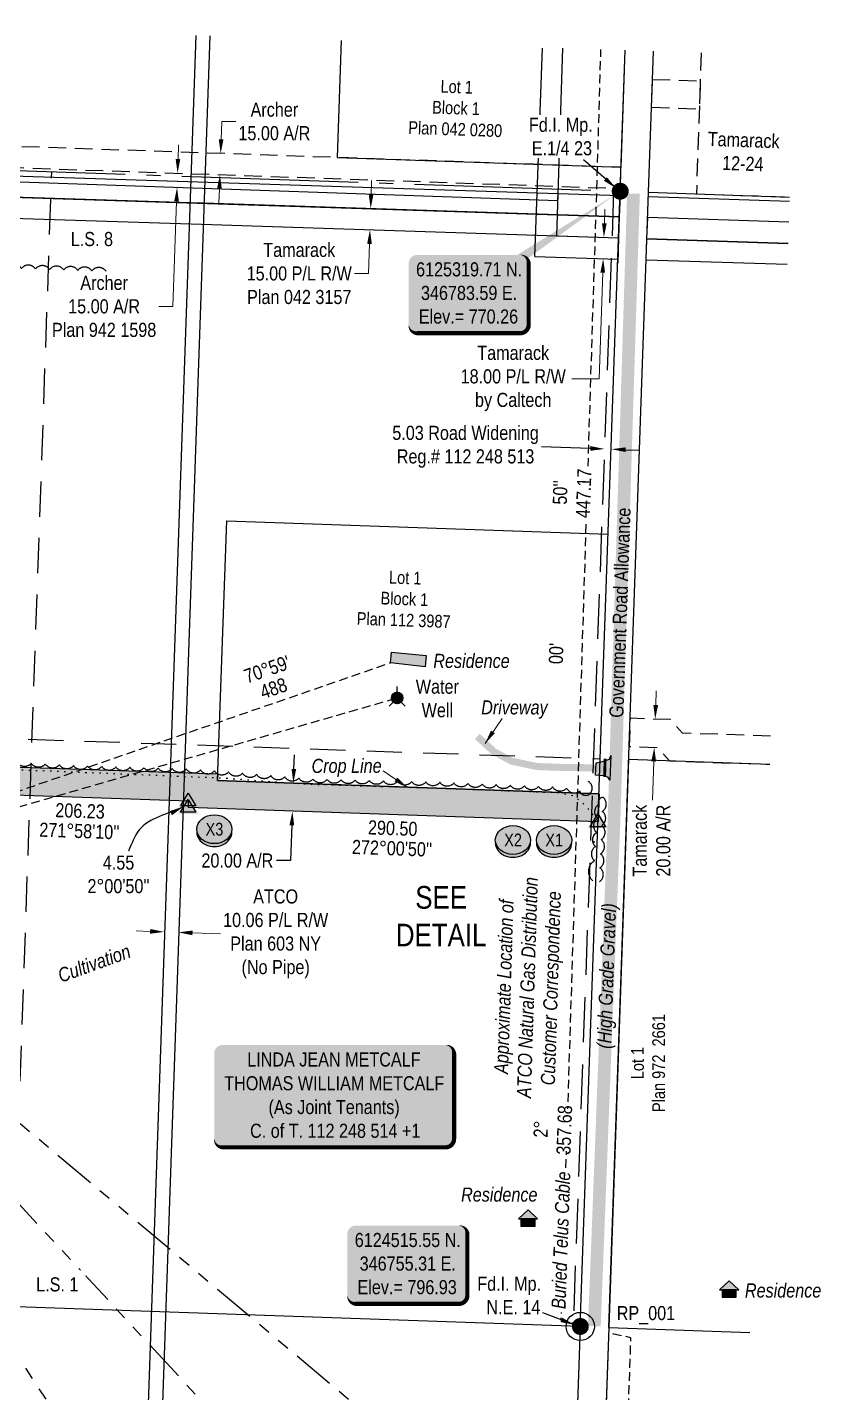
# Model space of a CAD drawing. Extents: x 344856 to 348912, y 6119551 to 6126406.
# Drawn here: x 346363 to 346926, y 6124469 to 6125436 of the extents above; entities that cross this region are included whole.
import ezdxf
from ezdxf.enums import TextEntityAlignment as Align

# ---------------------------------------------------------------- set-up
doc = ezdxf.new("R2010")
doc.units = 0
doc.header["$LTSCALE"] = 5
doc.header["$PDSIZE"] = 0.5
for name, pattern in [('0', [1, 1, 0]), ('DASHED2', [9.525, 6.35, -3.175]), ('foc-ACCESSROAD', [3.75, 2.5, -1.25]), ('foc-DRILLPATH', [14.75, 6, -1.75, 1.75, -1.75, 1.75, -1.75]), ('foc-LSD', [8, 5, -3]), ('foc-QUARTERLINE', [33, 25, -3, 2, -3]), ('foc-TIELINE', [1.875, 1.25, -0.625]), ('foc-TOPO', [1, 0.2, -0.8]), ('UG_PIPE', [1.875, 1.25, -0.625])]:
    doc.linetypes.add(name, pattern=pattern)
doc.layers.get('Defpoints').update_dxf_attribs({"color": 9})
for name, color, linetype in [('35', 37, 'Continuous'), ('AS-OWNER', 7, 'Continuous'), ('AS-PIPE-UG', 44, 'UG_PIPE'), ('AS-PIPE-UG-T', 44, 'Continuous'), ('AS-RESIDENCE', 14, 'Continuous'), ('AS-ROADS', 254, 'Continuous'), ('AS-TELEPHONE-T', 224, 'Continuous'), ('AS-TELUS', 224, 'foc-TEL'), ('DETAIL-T', 7, 'Continuous'), ('F-AR', 190, 'foc-ACCESSROAD'), ('F-RW', 190, 'Continuous'), ('F-WS', 190, 'foc-ACCESSROAD'), ('F-WS-S', 8, 'Continuous'), ('L-BD', 7, 'Continuous'), ('L-MON', 1, 'Continuous'), ('L-ROAD-T', 7, 'Continuous'), ('L-SEC', 7, 'Continuous'), ('L-SECQ', 8, 'foc-QUARTERLINE'), ('L-SECTION-LSD', 7, 'foc-LSD'), ('L-TITLEDB', 4, 'Continuous'), ('L-TITLEDB-T', 4, 'Continuous'), ('P-CROSSINGS', 250, 'Continuous'), ('P-PDRILLPATH', 12, 'foc-DRILLPATH'), ('P-PROPOSED', 10, 'Continuous'), ('P-PROPOSED-H', 21, 'Continuous'), ('P-TEMP-BLUE', 146, 'Continuous'), ('P-TXT', 4, 'Continuous'), ('T-BUSH', 110, '0'), ('T-GENERAL', 48, 'foc-TOPO'), ('T-TIE', 201, 'foc-TIELINE')]:
    doc.layers.add(name, color=color, linetype=linetype)
for name, color, linetype, lineweight in [('AS-GENERAL', 48, 'Continuous', 18), ('F-AR-T', 190, 'Continuous', 9), ('F-RW-T', 190, 'Continuous', 9), ('F-WS-T', 190, 'Continuous', 9), ('T-TEXT', 48, 'Continuous', 18)]:
    doc.layers.add(name, color=color, linetype=linetype, lineweight=lineweight)
doc.styles.add('100L', font='ARIALN.TTF', dxfattribs={"height": 11})
doc.styles.add('80', font='ARIALN.TTF', dxfattribs={"height": 10})
doc.styles.add('80CG', font='ARIALN.TTF', dxfattribs={"height": 10})
doc.styles.add('80L', font='ARIALN.TTF', dxfattribs={"height": 10})
doc.styles.add('80LS', font='ARIALNI.TTF', dxfattribs={"height": 10})
doc.styles.add('Crossing', font='ARIALN.TTF', dxfattribs={"height": 10})
doc.styles.add('foc-LtypeFont', font='ARIALN.TTF', dxfattribs={"height": 7.35})
doc.linetypes.add('foc-TEL', pattern='A,2,-1,["T",foc-LtypeFont,S=0.2,R=0,X=-0.425,Y=-0.75],-1.24,8', length=12.24)
doc.linetypes.add('foc-TEL-NOLINE', pattern='A,0,-2,["T",foc-LtypeFont,S=0.2,R=0,X=-0.425,Y=-0.75],-10.24', length=12.24)
doc.dimstyles.new('Compass 5 000', dxfattribs={"dimscale": 5, "dimtxt": 9, "dimasz": 2, "dimexe": 0.2, "dimexo": 0.0625, "dimgap": 0.5, "dimtad": 0, "dimtih": 1, "dimtoh": 1, "dimzin": 0, "dimdsep": 46, "dimtxsty": '80CG', "dimcen": 0.1, "dimse1": 1, "dimse2": 1, "dimclrd": 256, "dimclrt": 256, "dimaunit": 1, "dimadec": 4, "dimazin": 0, "dimtfac": 0.06, "dimtofl": 0, "dimtmove": 0, "dimatfit": 1, "dimfxl": 0.2, "dimtolj": 1, "dimtzin": 0, "dimlwd": -1, "dimarcsym": 0})

# ---------------------------------------------------------------- blocks, each defined once
blk = doc.blocks.new('fdia')
at = {"color": 255, "const_width": 1}
blk.add_lwpolyline([(-0.5, 0, 1), (0.5, 0, 1)], format="xyb", close=True, dxfattribs=at)
blk = doc.blocks.new('Fdiaa')
blk.add_blockref('fdia', (0, 0))
blk = doc.blocks.new('fdib')
at = {"color": 1, "const_width": 1.6}
blk.add_lwpolyline([(-0.4, 0, 1), (0.4, 0, 1)], format="xyb", close=True, dxfattribs=at)
at = {"color": 1}
blk.add_circle((0, 0), 0.8, dxfattribs=at)
blk = doc.blocks.new('Fdibb')
blk.add_blockref('fdib', (0, 0))
blk = doc.blocks.new('fdicc')
for name in ['Fdibb', 'Fdiaa']:
    blk.add_blockref(name, (0, 0))
blk = doc.blocks.new('FDI')
blk.add_blockref('fdicc', (0, 0))
blk = doc.blocks.new('TRIA')
blk.add_hatch(color=255).paths.add_polyline_path([(-0.04, 1.52), (-1.47, -0.87), (1.39, -0.87)])
blk = doc.blocks.new('TRIAA')
blk.add_blockref('TRIA', (0, 0))
blk = doc.blocks.new('TRIB')
at = {"color": 1}
blk.add_lwpolyline([(-1.12, -0.67), (-0.04, 1.13), (1.04, -0.67)], close=True, dxfattribs=at)
blk = doc.blocks.new('TRIBB')
blk.add_blockref('TRIB', (0, 0))
blk = doc.blocks.new('TRICC')
for name in ['TRIAA', 'TRIBB']:
    blk.add_blockref(name, (0, 0))
blk = doc.blocks.new('plspike')
blk.add_blockref('TRICC', (0, 0))
blk = doc.blocks.new('*D424')
at = {"layer": 'Defpoints', "color": 0, "transparency": 16777216}
for p in [(346474.98, 6125203.69), (346485.01, 6125203.34), (346470.55, 6124794.71)]:
    blk.add_point(p, dxfattribs=at)
at = {"layer": 'F-RW-T', "transparency": 16777216}
for p, q in [((346450.53, 6124795.42), (346440.53, 6124795.77)), ((346480.54, 6124794.35), (346500.37, 6124793.65))]:
    blk.add_line(p, q, dxfattribs=at)
for points in [[(346450.59, 6124797.08), (346450.47, 6124793.75), (346460.52, 6124795.06)], [(346480.6, 6124796.02), (346480.49, 6124792.69), (346470.55, 6124794.71)]]:
    blk.add_solid(points, dxfattribs=at)
at = {"layer": 'F-RW-T', "transparency": 16777216, "insert": (346539.46, 6124793.65), "char_height": 10, "attachment_point": 5, "style": '80CG'}
blk.add_mtext('\\A1;ATCO\\P10.06 P/L R/W\\PPlan 603 NY\\P(No Pipe)', dxfattribs=at)
blk = doc.blocks.new('*D425')
at = {"layer": 'Defpoints', "color": 0, "transparency": 16777216}
for p in [(346569.78, 6125308.61), (346569.29, 6125293.61), (346606.27, 6125292.41)]:
    blk.add_point(p, dxfattribs=at)
at = {"layer": 'F-RW-T', "transparency": 16777216}
for p, q in [((346607.09, 6125317.4), (346607.41, 6125327.39)), ((346605.94, 6125282.41), (346605.26, 6125261.41)), ((346605.26, 6125261.41), (346595.26, 6125261.41))]:
    blk.add_line(p, q, dxfattribs=at)
for points in [[(346605.42, 6125317.45), (346608.75, 6125317.34), (346606.76, 6125307.4)], [(346604.28, 6125282.47), (346607.61, 6125282.36), (346606.27, 6125292.41)]]:
    blk.add_solid(points, dxfattribs=at)
at = {"layer": 'F-RW-T', "transparency": 16777216, "insert": (346556.17, 6125261.41), "char_height": 10, "attachment_point": 5, "style": '80CG'}
blk.add_mtext('\\A1;Tamarack\\P15.00 P/L R/W\\PPlan 042 3157', dxfattribs=at)
blk = doc.blocks.new('res_occ')
for points in [[(0.1, 0.89), (-1.26, -0.37), (1.46, -0.37)], [(-0.9, -1.43), (1.1, -1.43), (1.1, -0.37), (-0.9, -0.37)]]:
    blk.add_hatch(color=14).paths.add_polyline_path(points)
at = {"color": 14}
for points in [[(0.1, 0.89), (-1.26, -0.37), (1.46, -0.37)], [(-0.9, -1.43), (1.1, -1.43), (1.1, -0.37), (-0.9, -0.37)]]:
    blk.add_lwpolyline(points, close=True, dxfattribs=at)
blk = doc.blocks.new('*D426')
at = {"layer": 'Defpoints', "color": 0, "transparency": 16777216}
for p in [(346772.4, 6125137.15), (346763.79, 6124893.08), (346768.82, 6124892.9)]:
    blk.add_point(p, dxfattribs=at)
at = {"layer": 'L-TITLEDB-T', "transparency": 16777216}
for p, q in [((346762.4, 6125137.5), (346727.78, 6125138.72)), ((346787.42, 6125136.62), (346797.41, 6125136.27))]:
    blk.add_line(p, q, dxfattribs=at)
for points in [[(346762.46, 6125139.17), (346762.35, 6125135.84), (346772.4, 6125137.15)], [(346787.48, 6125138.29), (346787.36, 6125134.96), (346777.43, 6125136.97)]]:
    blk.add_solid(points, dxfattribs=at)
at = {"layer": 'L-TITLEDB-T', "transparency": 16777216, "insert": (346674, 6125138.72), "char_height": 10, "attachment_point": 5, "style": '80CG', "bg_fill": 3, "box_fill_scale": 1.1, "bg_fill_color": 256, "bg_fill_true_color": 13158600, "bg_fill_transparency": 0}
blk.add_mtext('\\A1;5.03 Road Widening\\PReg.# 112 248 513', dxfattribs=at)
blk = doc.blocks.new('*D428')
at = {"layer": 'Defpoints', "color": 0, "transparency": 16777216}
for p in [(346388.94, 6125335.27), (346388.6, 6125325.27), (346469.58, 6125322.49)]:
    blk.add_point(p, dxfattribs=at)
at = {"layer": 'F-RW-T', "transparency": 16777216}
for p, q in [((346470.27, 6125342.47), (346470.62, 6125352.47)), ((346469.24, 6125312.49), (346466.68, 6125238.09)), ((346466.68, 6125238.09), (346456.68, 6125238.09))]:
    blk.add_line(p, q, dxfattribs=at)
for points in [[(346468.61, 6125342.53), (346471.94, 6125342.41), (346469.93, 6125332.48)], [(346467.57, 6125312.55), (346470.91, 6125312.43), (346469.58, 6125322.49)]]:
    blk.add_solid(points, dxfattribs=at)
at = {"layer": 'F-RW-T', "transparency": 16777216, "insert": (346417.93, 6125238.09), "char_height": 10, "attachment_point": 5, "style": '80CG'}
blk.add_mtext('\\A1;Archer\\P15.00 A/R\\PPlan 942 1598', dxfattribs=at)
blk = doc.blocks.new('*D429')
at = {"layer": 'Defpoints', "color": 0, "transparency": 16777216}
for p in [(346392.17, 6125350.16), (346391.65, 6125335.17), (346499.97, 6125331.44)]:
    blk.add_point(p, dxfattribs=at)
at = {"layer": 'F-AR-T', "transparency": 16777216}
for p, q in [((346500.83, 6125356.43), (346501.26, 6125369.11)), ((346501.26, 6125369.11), (346511.26, 6125369.11)), ((346499.62, 6125321.45), (346499.28, 6125311.46))]:
    blk.add_line(p, q, dxfattribs=at)
for points in [[(346499.16, 6125356.48), (346502.49, 6125356.37), (346500.48, 6125346.43)], [(346497.96, 6125321.51), (346501.29, 6125321.39), (346499.97, 6125331.44)]]:
    blk.add_solid(points, dxfattribs=at)
at = {"layer": 'F-AR-T', "transparency": 16777216, "insert": (346538.55, 6125369.11), "char_height": 10, "attachment_point": 5, "style": '80CG'}
blk.add_mtext('\\A1;Archer\\P15.00 A/R', dxfattribs=at)
blk = doc.blocks.new('*U423')
h = blk.add_hatch(color=59)
edge = h.paths.add_edge_path()
edge.add_line((-79, -37), (79, -37))
edge.add_arc((79, -31), 6, 270, 360)
edge.add_line((85, -31), (85, 29.5))
edge.add_arc((79, 29.5), 6, 0, 90)
edge.add_line((79, 35.5), (-79, 35.5))
edge.add_arc((-79, 29.5), 6, 90, 180)
edge.add_line((-85, 29.5), (-85, -31))
edge.add_arc((-79, -31), 6, 180, 270)
at = {"color": 1, "flags": 128}
blk.add_lwpolyline([(-79, -37, 3, 3, 0), (79, -37, 3, 3, 0.414214), (85, -31, 3, 3, 0), (85, 29.5, 3, 0, 0.414214), (79, 35.5, 0, 0, 0), (-79, 35.5, 0, 0, 0.414214), (-85, 29.5, 0, 0, 0), (-85, -31, 0, 3, 0.414214)], format="xyseb", close=True, dxfattribs=at)
blk.add_lwpolyline([(-38.03, -31.26, 0, 7.5, 0), (0, 0, 0, 0, 0)], format="xyseb", dxfattribs=at)
at = {"color": 1, "style": '80'}
blk.add_attdef('ENTER_TEXT_001', (-35.99, -5), '', height=10, dxfattribs=at)
blk = doc.blocks.new('WAT')
h = blk.add_hatch(color=255)
h.dxf.hatch_style = 1
edge = h.paths.add_edge_path()
edge.add_arc((0, 0), 0.9, 0, 360)
at = {"color": 170}
for p, q in [((0, 0.82), (0, 1.63)), ((-0.58, -0.58), (-1.15, -1.15)), ((0.58, -0.58), (1.15, -1.15))]:
    blk.add_line(p, q, dxfattribs=at)
blk.add_circle((0, 0), 0.8, dxfattribs=at)
blk = doc.blocks.new('*D444')
at = {"layer": 'Defpoints', "color": 0, "transparency": 16777216}
for p in [(346531.11, 6124901.25), (346530.41, 6124881.27), (346551.31, 6124880.53)]:
    blk.add_point(p, dxfattribs=at)
at = {"layer": 'P-TXT', "transparency": 16777216}
for p, q in [((346552.36, 6124910.51), (346552.71, 6124920.51)), ((346550.96, 6124870.54), (346550.08, 6124845.55)), ((346550.08, 6124845.55), (346540.08, 6124845.55))]:
    blk.add_line(p, q, dxfattribs=at)
for points in [[(346550.69, 6124910.57), (346554.02, 6124910.46), (346552.01, 6124900.52)], [(346549.29, 6124870.6), (346552.62, 6124870.48), (346551.31, 6124880.53)]]:
    blk.add_solid(points, dxfattribs=at)
at = {"layer": 'P-TXT', "transparency": 16777216, "insert": (346512.34, 6124845.55), "char_height": 10, "attachment_point": 5, "style": '80CG'}
blk.add_mtext('\\A1;20.00 A/R', dxfattribs=at)
blk = doc.blocks.new('xing2')
h = blk.add_hatch(color=50)
h.dxf.hatch_style = 1
edge = h.paths.add_edge_path()
edge.add_ellipse((0, 0), major_axis=(-12.5, 0), ratio=0.816297, start_angle=0, end_angle=360)
h = blk.add_hatch(color=250)
h.dxf.hatch_style = 1
edge = h.paths.add_edge_path()
edge.add_ellipse((0, -2.05), major_axis=(-12.5, 0), ratio=0.816297, start_angle=0, end_angle=180)
edge.add_line((12.5, -2.05), (12.5, 0))
edge.add_ellipse((0, 0), major_axis=(-12.5, 0), ratio=0.816297, start_angle=0, end_angle=180, ccw=False)
edge.add_line((-12.5, 0), (-12.5, -2.05))
at = {"color": 250}
blk.add_ellipse((0, 0), major_axis=(-12.5, 0), ratio=0.816297, dxfattribs=at)
blk.add_ellipse((0, -2.05), major_axis=(-12.5, 0), ratio=0.816297, start_param=0, end_param=3.141593, dxfattribs=at)
at = {"color": 250, "style": 'Crossing'}
blk.add_attdef('CROSSING', text='', height=9, dxfattribs=at).set_placement((0.09, 0.02), align=Align.MIDDLE_CENTER)
at = {"color": 250, "style": 'Crossing', "flags": 1}
for tag, p in [('OWNER', (0.09, -12.49)), ('DESCRIPTION', (0.09, -25.77)), ('LOCATION', (0.09, -39.3)), ('DWG_REF', (0.09, -52.84))]:
    blk.add_attdef(tag, text='', height=9, dxfattribs=at).set_placement(p, align=Align.MIDDLE_CENTER)
blk = doc.blocks.new('*U521')
h = blk.add_hatch(color=254)
edge = h.paths.add_edge_path()
edge.add_line((-36.5, -28.5), (36.5, -28.5))
edge.add_arc((36.5, -22.5), 6, 270, 360)
edge.add_line((42.5, -22.5), (42.5, 21))
edge.add_arc((36.5, 21), 6, 0, 90)
edge.add_line((36.5, 27), (-36.5, 27))
edge.add_arc((-36.5, 21), 6, 90, 180)
edge.add_line((-42.5, 21), (-42.5, -22.5))
edge.add_arc((-36.5, -22.5), 6, 180, 270)
at = {"color": 1, "flags": 128}
blk.add_lwpolyline([(-36.5, -28.5, 3, 3, 0), (36.5, -28.5, 3, 3, 0.414214), (42.5, -22.5, 3, 3, 0), (42.5, 21, 3, 0, 0.414214), (36.5, 27, 0, 0, 0), (-36.5, 27, 0, 0, 0.414214), (-42.5, 21, 0, 0, 0), (-42.5, -22.5, 0, 3, 0.414214)], format="xyseb", close=True, dxfattribs=at)
blk.add_lwpolyline([(-37.52, -8.89, 0, 10, 0), (0, 0, 5, 5, 0)], format="xyseb", dxfattribs=at)
at = {"color": 1, "style": '80'}
blk.add_attdef('ENTER_TEXT_001', (-35.99, -5), '', height=10, dxfattribs=at)
blk = doc.blocks.new('*U522')
h = blk.add_hatch(color=254)
edge = h.paths.add_edge_path()
edge.add_line((-36.5, -28.5), (36.5, -28.5))
edge.add_arc((36.5, -22.5), 6, 270, 360)
edge.add_line((42.5, -22.5), (42.5, 21))
edge.add_arc((36.5, 21), 6, 0, 90)
edge.add_line((36.5, 27), (-36.5, 27))
edge.add_arc((-36.5, 21), 6, 90, 180)
edge.add_line((-42.5, 21), (-42.5, -22.5))
edge.add_arc((-36.5, -22.5), 6, 180, 270)
at = {"color": 1, "flags": 128}
blk.add_lwpolyline([(103.77, 69.64, 0, 10, 0), (0, 0, 5, 5, 0)], format="xyseb", dxfattribs=at)
blk.add_lwpolyline([(-36.5, -28.5, 3, 3, 0), (36.5, -28.5, 3, 3, 0.414214), (42.5, -22.5, 3, 3, 0), (42.5, 21, 3, 0, 0.414214), (36.5, 27, 0, 0, 0), (-36.5, 27, 0, 0, 0.414214), (-42.5, 21, 0, 0, 0), (-42.5, -22.5, 0, 3, 0.414214)], format="xyseb", close=True, dxfattribs=at)
at = {"color": 1, "style": '80'}
blk.add_attdef('ENTER_TEXT_001', (-35.99, -5), '', height=10, dxfattribs=at)

msp = doc.modelspace()

# ---------------------------------------------------------------- hatches: boundary and pattern name
at = {"layer": 'AS-RESIDENCE'}
h = msp.add_hatch(color=256, dxfattribs=at)
h.dxf.hatch_style = 1
h.paths.add_polyline_path([(346621.571, 6124993.227), (346646.117, 6124990.749), (346645.311, 6124982.769), (346620.775, 6124985.626)])
at = {"layer": 'AS-ROADS'}
h = msp.add_hatch(color=256, dxfattribs=at)
h.dxf.hatch_style = 1
h.paths.add_polyline_path([(346766.545, 6124914.715), (346771.868, 6124916.035), (346775.957, 6124917.484), (346777.035, 6124919.906), (346776.341, 6124902.617), (346775.109, 6124904.324), (346772.624, 6124905.636), (346766.066, 6124905.996)])
at = {"layer": 'P-PROPOSED-H'}
h = msp.add_hatch(color=256, dxfattribs=at)
h.dxf.hatch_style = 1
h.paths.add_polyline_path([(346228.929, 6124814.089), (346232.437, 6124916.099), (346498.485, 6124906.964), (346498.321, 6124902.406), (346768.576, 6124892.915), (346767.871, 6124872.927), (346477.616, 6124883.121), (346477.779, 6124887.663), (346271.717, 6124894.738), (346251.046, 6124875.44), (346248.913, 6124813.401)])

# ---------------------------------------------------------------- linework, layer by layer
at = {"layer": 'AS-PIPE-UG', "flags": 128}
msp.add_lwpolyline([(346787.753, 6124411.386), (346791.174, 6124507.511), (346779.009, 6124510.171), (346775.28, 6124511.16)], dxfattribs=at)
at = {"layer": 'AS-ROADS', "flags": 128}
for points, const_width in [([(346765.267, 6124515.803), (346777.3, 6124826.134), (346779.044, 6124869.721), (346780.465, 6124913.68), (346781.196, 6124938.557), (346792.991, 6125318.004)], 9), ([(346682.322, 6124933.481), (346694.299, 6124922.607), (346706.67, 6124915.952), (346724.365, 6124912.209), (346742.981, 6124911.529), (346760.116, 6124911.336), (346776.778, 6124910.34)], 5)]:
    msp.add_lwpolyline(points, dxfattribs=dict(at, const_width=const_width))
msp.add_lwpolyline([(346766.545, 6124914.715), (346771.868, 6124916.035), (346775.957, 6124917.484), (346777.035, 6124919.906), (346776.341, 6124902.617), (346775.109, 6124904.324), (346772.624, 6124905.636), (346766.066, 6124905.996), (346766.545, 6124914.715)], dxfattribs=at)
at = {"layer": 'F-AR', "flags": 128}
msp.add_lwpolyline([(346337.396, 6125435.008), (346334.027, 6125337.157), (346783.66, 6125321.676), (346784.176, 6125336.664), (346349.531, 6125351.629), (346352.384, 6125434.494)], dxfattribs=at)
msp.add_lwpolyline([(346806.463, 6125398.947), (346840.299, 6125397.771), (346839.605, 6125377.788), (346805.768, 6125378.963)], close=True, dxfattribs=at)
at = {"layer": 'F-AR-T'}
for p, q in [((346808.735, 6124955.761), (346809.087, 6124965.753)), ((346807.327, 6124915.795), (346806.357, 6124888.261))]:
    msp.add_line(p, q, dxfattribs=at)
for points in [[(346807.07, 6124955.82), (346810.4, 6124955.702), (346808.383, 6124945.77)], [(346805.662, 6124915.854), (346808.992, 6124915.736), (346807.679, 6124925.786)]]:
    msp.add_solid(points, dxfattribs=at)
at = {"layer": 'F-RW'}
for p, q in [((346482.816, 6125430.023), (346447.983, 6124426.099)), ((346492.808, 6125429.677), (346457.974, 6124425.752)), ((346723.105, 6125273.583), (346728.445, 6125421.107)), ((346738.613, 6125288.081), (346742.961, 6125421.107)), ((346738.613, 6125288.081), (346782.431, 6125286.687)), ((346802.538, 6125286.185), (346902.463, 6125282.919)), ((346723.105, 6125273.583), (346781.903, 6125271.662)), ((346802.011, 6125271.198), (346901.935, 6125267.932))]:
    msp.add_line(p, q, dxfattribs=at)
at = {"layer": 'F-RW', "flags": 128}
for points in [[(346312.415, 6125435.831), (346309.129, 6125336.07), (346308.986, 6125332.008), (346308.505, 6125317.135), (346308.007, 6125302.032), (346479.628, 6125296.545), (346782.431, 6125286.687)], [(346782.958, 6125301.675), (346488.681, 6125311.193), (346478.704, 6125311.515), (346323.49, 6125316.536), (346327.404, 6125435.337)], [(346327.404, 6125435.337), (346323.851, 6125327.504), (346739.434, 6125313.195)], [(345178.472, 6125353.57), (345178.955, 6125368.559), (346739.738, 6125318.075)], [(345178.061, 6125353.583), (346782.958, 6125301.675)], [(346739.739, 6125318.077), (346783.485, 6125316.662)], [(346803.587, 6125316.012), (346903.513, 6125312.78)], [(346902.983, 6125297.723), (346803.059, 6125300.988)], [(346802.531, 6125285.992), (346902.456, 6125282.727)]]:
    msp.add_lwpolyline(points, dxfattribs=at)
at = {"layer": 'F-RW-T'}
msp.add_line((346772.335, 6125297.013), (346772.661, 6125307.008), dxfattribs=at)
for points in [[(346770.669, 6125297.068), (346774, 6125296.959), (346772.008, 6125287.019)], [(346769.526, 6125262.09), (346772.857, 6125261.981), (346771.518, 6125272.03)]]:
    msp.add_solid(points, dxfattribs=at)
at = {"layer": 'F-WS', "flags": 128}
msp.add_lwpolyline([(346840.975, 6125417.762), (346837.55, 6125317.837), (346903.611, 6125315.598)], dxfattribs=at)
at = {"layer": 'F-WS-S'}
for p, q in [((346802.538, 6125286.185), (346803.059, 6125300.988)), ((346802.011, 6125271.198), (346802.538, 6125286.185))]:
    msp.add_line(p, q, dxfattribs=at)
at = {"layer": 'F-WS-S', "flags": 128}
for points in [[(346783.485, 6125316.662), (346782.957, 6125301.644)], [(346782.958, 6125301.675), (346782.429, 6125286.649)], [(346782.429, 6125286.649), (346781.804, 6125268.861)]]:
    msp.add_lwpolyline(points, dxfattribs=at)
at = {"layer": 'L-SEC'}
for p, q in [((346783.585, 6125319.712), (346787.057, 6125419.628)), ((346803.685, 6125319.014), (346807.158, 6125418.94)), ((346755.305, 6124515.551), (345950.524, 6124543.371)), ((346755.305, 6124515.551), (346727.444, 6123711.761)), ((346775.405, 6124514.851), (346747.544, 6123711.064)), ((346775.405, 6124514.851), (346875.326, 6124511.368))]:
    msp.add_line(p, q, dxfattribs=at)
at = {"layer": 'L-SEC', "flags": 128}
for points in [[(346755.305, 6124515.551), (346783.585, 6125319.712)], [(346775.405, 6124514.851), (346803.685, 6125319.005)]]:
    msp.add_lwpolyline(points, dxfattribs=at)
at = {"layer": 'L-SECQ'}
for p, q in [((345978.168, 6125347.316), (346783.592, 6125319.712)), ((346803.686, 6125319.023), (346903.611, 6125315.598))]:
    msp.add_line(p, q, dxfattribs=at)
at = {"layer": 'L-SECTION-LSD', "flags": 128}
msp.add_lwpolyline([(346352.915, 6124529.461), (346380.877, 6125333.514)], dxfattribs=at)
at = {"layer": 'L-TITLEDB', "linetype": 'DASHED2'}
msp.add_line((346778.901, 6125319.901), (346750.26, 6124515.75), dxfattribs=at)
at = {"layer": 'L-TITLEDB'}
for p, q in [((346789.561, 6124917.218), (346775.405, 6124514.851)), ((346889.477, 6124913.698), (346789.561, 6124917.218))]:
    msp.add_line(p, q, dxfattribs=at)
at = {"layer": 'L-TITLEDB', "flags": 128}
for points in [[(346585.965, 6125426.488), (346583.084, 6125343.588), (346784.176, 6125336.664), (346787.057, 6125419.628)], [(346768.576, 6124892.915), (346498.321, 6124902.406), (346504.771, 6125086.263), (346775.041, 6125076.758)], [(346775.405, 6124514.851), (346771.956, 6124414.904)]]:
    msp.add_lwpolyline(points, dxfattribs=at)
at = {"layer": 'P-PDRILLPATH', "flags": 128}
for points in [[(346139.252, 6124827.17), (346393.074, 6124438.741)], [(346149.248, 6124826.825), (346513.074, 6124434.743)], [(346159.231, 6124826.49), (346632.074, 6124429.745)]]:
    msp.add_lwpolyline(points, dxfattribs=at)
at = {"layer": 'P-PROPOSED', "flags": 128}
msp.add_lwpolyline([(346228.929, 6124814.089), (346232.437, 6124916.099), (346498.485, 6124906.964), (346498.321, 6124902.406), (346768.576, 6124892.915), (346767.871, 6124872.927), (346477.616, 6124883.121), (346477.779, 6124887.663), (346271.717, 6124894.738), (346251.046, 6124875.44), (346248.913, 6124813.401)], close=True, dxfattribs=at)
at = {"layer": 'P-TEMP-BLUE', "flags": 128}
msp.add_lwpolyline([(346739.44, 6125313.379), (346739.778, 6125323.187)], dxfattribs=at)
at = {"layer": 'T-BUSH', "flags": 128}
for points in [[(346760.784, 6124901.89, -0.5205671), (346761.33, 6124892.25, -0.5205671), (346755.037, 6124894.834, -0.5205671), (346745.687, 6124896.867, -0.5205671), (346735.723, 6124897.688, -0.5205671), (346725.734, 6124898.104, -0.5205671), (346715.745, 6124898.52, -0.5205671), (346705.756, 6124898.936, -0.5205671), (346695.767, 6124899.352, -0.5205671), (346685.778, 6124899.768, -0.5205671), (346675.789, 6124900.184, -0.5205671), (346665.8, 6124900.6, -0.5205671), (346655.811, 6124901.016, -0.5205671), (346645.817, 6124901.289, -0.5205671), (346635.823, 6124901.544, -0.5205671), (346625.828, 6124901.799, -0.5205671), (346615.834, 6124902.054, -0.5205671), (346605.839, 6124902.309, -0.5205671), (346595.845, 6124902.564, -0.5205671), (346585.851, 6124902.819, -0.5205671), (346575.856, 6124903.074, -0.5205671), (346565.862, 6124903.33, -0.5205671), (346555.892, 6124904.019, -0.5205671), (346545.932, 6124904.888, -0.5205671), (346535.972, 6124905.757, -0.5205671), (346526.012, 6124906.626, -0.5205671), (346516.052, 6124907.495, -0.5205671), (346506.093, 6124908.364, -0.5205671), (346496.123, 6124909.108, -0.5205671), (346486.148, 6124909.784, -0.5205671), (346476.173, 6124910.46, -0.5205671), (346466.182, 6124910.788, -0.5205671), (346456.188, 6124911.078, -0.5205671), (346446.195, 6124911.367, -0.5205671), (346436.201, 6124911.656, -0.5205671), (346426.208, 6124911.946, -0.5205671), (346416.214, 6124912.235, -0.5205671), (346406.221, 6124912.524, -0.5205671), (346396.229, 6124912.846, -0.5205671), (346386.247, 6124913.402, -0.5205671), (346376.264, 6124913.958, -0.5205671), (346366.282, 6124914.514, -0.5205671), (346356.3, 6124915.07, -0.5205671), (346346.318, 6124915.626, -0.5205671), (346336.336, 6124916.182, -0.5205671), (346326.353, 6124916.738, -0.5205671), (346316.366, 6124917.185, -0.5205671), (346306.378, 6124917.623, -0.5205671), (346296.39, 6124918.06, -0.5205671), (346286.401, 6124918.497, -0.5205671), (346276.413, 6124918.935, -0.5205671), (346266.425, 6124919.372, -0.5205671), (346256.432, 6124919.611, -0.5205671), (346246.435, 6124919.722, -0.5205671), (346236.438, 6124919.834, -0.5205671), (346226.441, 6124919.945, -0.5205671), (346216.447, 6124920.192, -0.5205671), (346206.46, 6124920.646, -0.5205671), (346196.473, 6124921.1, -0.5205671), (346186.485, 6124921.554, -0.5205671), (346176.498, 6124922.007, -0.5205671), (346166.509, 6124922.425, -0.5205671), (346156.52, 6124922.838, -0.5205671), (346146.531, 6124923.252, -0.5205671), (346136.541, 6124923.666, -0.5205671), (346126.559, 6124924.18, -0.5205671), (346116.597, 6124925.022, -0.5205671), (346106.634, 6124925.863, -0.5205671), (346096.672, 6124926.704, -0.5205671), (346086.71, 6124927.545, -0.5205671), (346076.724, 6124928.001, -0.5205671), (346066.733, 6124928.358, -0.5205671), (346056.962, 6124926.801, -0.5205671), (346047.853, 6124923.435, -0.5205671), (346042.316, 6124915.11, -0.5205671), (346036.78, 6124906.786, -0.5205671), (346033.134, 6124897.958, -0.5205671), (346033.798, 6124887.982, -0.5205671), (346034.809, 6124878.086, -0.5205671), (346038.566, 6124868.822, -0.5205671), (346042.324, 6124859.557, -0.5205671), (346042.621, 6124849.583, -0.5205671), (346042.166, 6124839.699, -0.5205671), (346038.499, 6124830.493, -0.5205671), (346028.681, 6124828.606, -0.5205671), (346018.8, 6124827.76, -0.5205671), (346008.826, 6124828.444, -0.5205671), (345998.851, 6124829.128, -0.5205671), (345988.904, 6124829.333, -0.5205671), (345979.148, 6124827.259, -0.5205671), (345969.809, 6124823.69, -0.5205671), (345963.174, 6124817.955, -0.5205671), (345961.728, 6124808.062, -0.5205671), (345960.283, 6124798.169, -0.5205671), (345959.957, 6124788.192, -0.5205671), (345959.893, 6124778.194, -0.5205671), (345959.83, 6124768.197, -0.5205671), (345959.766, 6124758.199, -0.5205671), (345959.703, 6124748.202, -0.5205671), (345959.597, 6124738.205, -0.5205671), (345959.48, 6124728.208, -0.5205671), (345959.363, 6124718.211, -0.5205671), (345959.149, 6124708.217, -0.5205671), (345958.527, 6124698.239, -0.5205671), (345957.904, 6124688.261, -0.5205671), (345957.282, 6124678.283, -0.5205671), (345956.63, 6124667.824, -0.5205671)], [(346768.812, 6124830.435, 0.5205671), (346769.227, 6124840.426, 0.5205671), (346769.641, 6124850.418, 0.5205671), (346770.056, 6124860.409, 0.5205671), (346770.47, 6124870.401, 0.5205671), (346770.885, 6124880.392, 0.5205671), (346771.299, 6124890.383, 0.5205671), (346768.439, 6124885.326, 0.5205671), (346767.669, 6124875.356, 0.5205671), (346766.899, 6124865.386, 0.5205671), (346766.129, 6124855.415, 0.5205671), (346765.359, 6124845.445, 0.5205671), (346764.255, 6124831.152, 0.5205671)]]:
    msp.add_lwpolyline(points, format="xyb", dxfattribs=at)
at = {"layer": 'T-GENERAL', "flags": 128}
msp.add_lwpolyline([(346765.199, 6124858.215), (346765.158, 6124877.169), (346759.221, 6124884.261), (346751.274, 6124891.135), (346739.558, 6124893.536), (346735.59, 6124893.669), (346654.845, 6124896.698), (346563.21, 6124899.453), (346501.944, 6124903.861), (346220.253, 6124915.325), (346174.936, 6124916.6), (346128.727, 6124918.645), (346084.416, 6124922.761), (346067.637, 6124921.431), (346051.972, 6124915.097), (346044.553, 6124905.028), (346040.54, 6124878.03), (346045.729, 6124859.936), (346046.193, 6124840.745), (346045.396, 6124834.479), (346043.937, 6124830.311), (346041.824, 6124827.201), (346035.155, 6124824.513), (346023.243, 6124822.785), (345992.081, 6124825.081), (345972.844, 6124816.539), (345968.116, 6124808.803), (345965.531, 6124797.035), (345964.813, 6124746.984), (345963.465, 6124709.772), (345961.307, 6124667.667)], dxfattribs=at)
at = {"layer": 'T-TIE'}
for q in [(346620.775, 6124985.626), (346625.557, 6124960.772)]:
    msp.add_line((346159.231, 6124826.49), q, dxfattribs=at)

# ---------------------------------------------------------------- block references
at = {"layer": 'AS-OWNER'}
ref = msp.add_blockref('*U423', (346580.882, 6124679.433), dxfattribs=dict(at, xscale=0.9997759899999875, yscale=0.9997759899999875, zscale=0.9997759899999875))
ref.add_attrib('ENTER_TEXT_001', 'LINDA JEAN METCALF', (346519.32, 6124699.687), dxfattribs={"layer": '0', "color": 1, "height": 9.99776, "style": '80'})
ref.add_attrib('ENTER_TEXT_002', 'THOMAS WILLIAM METCALF', (346503.038, 6124682.847), dxfattribs={"layer": '0', "color": 1, "height": 9.99776, "style": '80'})
ref.add_attrib('ENTER_TEXT_003', '(As Joint Tenants)', (346534.412, 6124666.014), dxfattribs={"layer": '0', "color": 1, "height": 9.99776, "style": '80'})
ref.add_attrib('ENTER_TEXT_004', 'C. of T. 112 248 514 +1', (346521.329, 6124649.174), dxfattribs={"layer": '0', "color": 1, "height": 9.99776, "style": '80'})
at = {"layer": 'AS-RESIDENCE', "xscale": 5.002415305251707, "yscale": 5.002415305251707, "zscale": 5.002415305251707}
for p in [(346717.778, 6124593.716), (346860.242, 6124543.406)]:
    msp.add_blockref('res_occ', p, dxfattribs=at)
at = {"layer": 'DETAIL-T'}
ref = msp.add_blockref('*U522', (346676.241, 6125247.617), dxfattribs=dict(at, xscale=0.99976776, yscale=0.99976776, zscale=0.99976776))
ref.add_attrib('ENTER_TEXT_001', '6125319.71 N.', (346638.954, 6125259.386), dxfattribs={"layer": '0', "color": 1, "height": 9.99768, "style": '80'})
ref.add_attrib('ENTER_TEXT_002', '346783.59 E.', (346642.429, 6125242.683), dxfattribs={"layer": '0', "color": 1, "height": 9.99768, "style": '80'})
ref.add_attrib('ENTER_TEXT_003', 'Elev.= 770.26', (346640.874, 6125225.979), dxfattribs={"layer": '0', "color": 1, "height": 9.99768, "style": '80'})
ref = msp.add_blockref('*U521', (346632.8, 6124560.046), dxfattribs=dict(at, xscale=0.99976776, yscale=0.99976776, zscale=0.99976776))
ref.add_attrib('ENTER_TEXT_001', '6124515.55 N.', (346595.514, 6124571.815), dxfattribs={"layer": '0', "color": 1, "height": 9.99768, "style": '80'})
ref.add_attrib('ENTER_TEXT_002', '346755.31 E.', (346598.988, 6124555.112), dxfattribs={"layer": '0', "color": 1, "height": 9.99768, "style": '80'})
ref.add_attrib('ENTER_TEXT_003', 'Elev.= 796.93', (346597.433, 6124538.408), dxfattribs={"layer": '0', "color": 1, "height": 9.99768, "style": '80'})
at = {"layer": 'L-MON', "xscale": 4.999999999999923, "yscale": 4.999999999999923, "zscale": 4.999999999999923}
for name, p in [('FDI', (346783.585, 6125319.712)), ('plspike', (346477.779, 6124887.663)), ('plspike', (346477.616, 6124883.121)), ('plspike', (346767.871, 6124872.927))]:
    msp.add_blockref(name, p, dxfattribs=at)
at = {"layer": 'P-CROSSINGS', "xscale": 0.99976776, "yscale": 0.99976776, "zscale": 0.99976776}
for p, values in [((346495.996, 6124867.776), {'CROSSING': 'X3'}), ((346707.594, 6124860.136), {'CROSSING': 'X2'}), ((346736.713, 6124860.123), {'CROSSING': 'X1'})]:
    msp.add_blockref('xing2', p, dxfattribs=at).add_auto_attribs(values)

# ---------------------------------------------------------------- texts
at = {"layer": '35', "color": 3, "style": '80'}
msp.add_attdef('RP_001', (346781.12, 6124520.016), 'RP', height=10, dxfattribs=at)
at = {"layer": 'AS-PIPE-UG-T', "insert": (346696.123, 6124756.315), "char_height": 9.99776, "width": 157.02033, "attachment_point": 2, "rotation": 88.193739, "style": '80LS'}
msp.add_mtext('Approximate Location of ATCO Natural Gas Distribution\\PCustomer Correspondence', dxfattribs=at)
at = {"layer": 'AS-RESIDENCE', "char_height": 9.99776, "width": 54.43358, "attachment_point": 2, "style": '80L'}
for insert in [(346678.229, 6124992.019), (346697.912, 6124613.97), (346898.998, 6124546.048)]:
    msp.add_mtext('{\\fArial Narrow|b0|i1|c0|p34;Residence}', dxfattribs=dict(at, insert=insert))
at = {"layer": 'DETAIL-T', "color": 3, "insert": (346656.709, 6124806.173), "char_height": 15.9963, "width": 63.62135, "attachment_point": 5, "style": '80CG'}
msp.add_mtext('SEE\\PDETAIL', dxfattribs=at)
at = {"layer": 'F-AR-T', "insert": (346805.83, 6124859.67), "char_height": 9.99768, "attachment_point": 5, "rotation": 90, "style": '80CG'}
msp.add_mtext('\\A1;Tamarack \\P20.00 A/R', dxfattribs=at)
at = {"layer": 'F-WS-T', "insert": (346870.773, 6125347.636), "char_height": 9.9954, "attachment_point": 5, "rotation": 357.964807, "style": '80'}
msp.add_mtext_dynamic_manual_height_columns('Tamarack\\P12-24', width=33.98735, gutter_width=45.032, heights=[0], dxfattribs=at)
at = {"layer": 'L-BD', "style": '80L'}
for s, height, rotation, p in [("70°59'", 9.9977, 19.0237, (346533.301, 6124981.105)), ('488', 9.9977, 19.0237, (346537.945, 6124967.636)), ('206.23', 9.9977, 358.0337, (346400.893, 6124880.774)), ("271°58'10''", 9.99768, 358.0337, (346400.404, 6124866.536)), ('290.50', 9.9977, 357.9886, (346622.41, 6124868.532)), ("272°00'50''", 9.99768, 357.9886, (346621.91, 6124854.294))]:
    msp.add_text(s, height=height, rotation=rotation, dxfattribs=at).set_placement(p, align=Align.MIDDLE)
at = {"layer": 'L-BD', "insert": (346428.142, 6124849.157), "char_height": 9.99768, "width": 47.3949, "attachment_point": 2, "style": '80L'}
msp.add_mtext("4.55 2°00'50''", dxfattribs=at)
at = {"layer": 'L-MON', "insert": (346678.808, 6124550.853), "char_height": 9.99768, "attachment_point": 1, "style": '80L'}
msp.add_mtext_dynamic_manual_height_columns('\\pi3.5102;Fd.I. Mp.\\P\\pi9.989;N.E. 14', width=46.76759, gutter_width=50, heights=[0], dxfattribs=at)
at = {"layer": 'L-TITLEDB-T', "char_height": 9.00435, "attachment_point": 5, "style": '80'}
for s, width, insert, rotation in [('Lot 1\\PBlock 1\\PPlan 042 0280', 91.17161, (346667.248, 6125378.635), 357.964807), ('Lot 1\\PBlock 1\\PPlan 112 3987', 91.17161, (346630.725, 6125030.898), 357.964807), ('Lot 1\\PPlan 972  2661', 67.60094, (346803.379, 6124702.128), 90)]:
    msp.add_mtext_dynamic_manual_height_columns(s, width=width, gutter_width=45.032, heights=[0], dxfattribs=dict(at, insert=insert, rotation=rotation))
at = {"layer": 'T-TEXT', "style": '80LS'}
msp.add_text('(High Grade Gravel)', height=9.99544, rotation=87.985846, dxfattribs=at).set_placement((346773.892, 6124763.853), align=Align.MIDDLE_CENTER)
at = {"layer": 'T-TEXT', "insert": (346564.879, 6124917.652), "char_height": 10, "attachment_point": 1, "rotation": 0.095546, "style": '80L'}
msp.add_mtext_dynamic_manual_height_columns('{\\fArial Narrow|b0|i1|c0|p34;Crop Line}', width=67.51851, gutter_width=50, heights=[0], dxfattribs=at)
at = {"layer": 'T-TEXT', "insert": (346410.875, 6124772.729), "char_height": 9.99552, "attachment_point": 5, "rotation": 20, "style": '80LS'}
msp.add_mtext('Cultivation', dxfattribs=at)

# ---------------------------------------------------------------- dimensions: what is measured, and where the dimension line sits
at = {"layer": 'F-AR-T'}
dim = msp.add_linear_dim(base=(346499.968, 6125331.444), p1=(346392.168, 6125350.161), p2=(346391.652, 6125335.173), angle=268.02811, text='Archer\\P15.00 A/R', dimstyle='Compass 5 000', dxfattribs=at)
dim.commit()
dim.dimension.update_dxf_attribs({"geometry": '*D429', "text_midpoint": (346538.546, 6125369.111), "dimtype": 161})
at = {"layer": 'F-RW-T'}
for base, p1, p2, angle, text, picture, middle in [((346469.585, 6125322.486), (346388.94, 6125335.266), (346388.596, 6125325.275), 268.02811, 'Archer\\P15.00 A/R\\PPlan 942 1598', '*D428', (346417.931, 6125238.092)), ((346606.27, 6125292.407), (346569.78, 6125308.61), (346569.29, 6125293.615), 268.128751, 'Tamarack\\P15.00 P/L R/W\\PPlan 042 3157', '*D425', (346556.171, 6125261.406)), ((346470.551, 6124794.707), (346474.98, 6125203.69), (346485.011, 6125203.335), 357.973414, 'ATCO\\P10.06 P/L R/W\\PPlan 603 NY\\P(No Pipe)', '*D424', (346539.459, 6124793.651))]:
    dim = msp.add_linear_dim(base=base, p1=p1, p2=p2, angle=angle, text=text, dimstyle='Compass 5 000', override={"dimtxt": 10}, dxfattribs=at)
    dim.commit()
    dim.dimension.update_dxf_attribs({"geometry": picture, "text_midpoint": middle, "dimtype": 161})
at = {"layer": 'P-TXT'}
dim = msp.add_linear_dim(base=(346551.306, 6124880.533), p1=(346531.109, 6124901.255), p2=(346530.407, 6124881.267), angle=267.988551, text='20.00 A/R', dimstyle='Compass 5 000', dxfattribs=at)
dim.commit()
dim.dimension.update_dxf_attribs({"geometry": '*D444', "text_midpoint": (346512.342, 6124845.551), "dimtype": 161})

# ---------------------------------------------------------------- leaders
at = {"layer": 'L-BD', "path_type": 1}
msp.add_leader([(346474.094, 6124883.793), (346442.724, 6124867.237), (346435.086, 6124852.332)], dimstyle='Compass 5 000', override={"dimgap": 0.5, "dimtad": 0}, dxfattribs=at)

# ---------------------------------------------------------------- next in the draw order: texts
at = {"layer": 'L-SECTION-LSD', "char_height": 10, "attachment_point": 1, "style": '100L', "bg_fill": 3, "box_fill_scale": 1.5, "bg_fill_color": 256, "bg_fill_transparency": 0}
for s, width, insert in [('L.S. 8', 30.40114, (346394.301, 6125290.846)), ('L.S. 1', 29.99119, (346369.77, 6124550.367))]:
    msp.add_mtext_dynamic_manual_height_columns(s, width=width, gutter_width=55, heights=[0], dxfattribs=dict(at, insert=insert))

# ---------------------------------------------------------------- next in the draw order: dimensions: what is measured, and where the dimension line sits
at = {"layer": 'L-TITLEDB-T', "color": 3}
dim = msp.add_linear_dim(base=(346772.398, 6125137.151), p1=(346768.822, 6124892.902), p2=(346763.793, 6124893.08), angle=177.980835, text='5.03 Road Widening\\PReg.# 112 248 513', dimstyle='Compass 5 000', override={"dimtfill": 1}, dxfattribs=at)
dim.commit()
dim.dimension.update_dxf_attribs({"geometry": '*D426', "text_midpoint": (346674.002, 6125138.724), "dimtype": 161})

# ---------------------------------------------------------------- next in the draw order: linework, layer by layer
at = {"layer": 'AS-GENERAL', "const_width": 2, "flags": 128}
msp.add_lwpolyline([(346772.553, 6124904.813), (346772.88, 6124917.774)], dxfattribs=at)
at = {"layer": 'AS-PIPE-UG', "flags": 128}
msp.add_lwpolyline([(346755.341, 6124516.447), (346741.753, 6124520.049), (346767.482, 6125335.912), (346769.903, 6125420.183)], dxfattribs=at)
at = {"layer": 'AS-RESIDENCE', "flags": 128}
msp.add_lwpolyline([(346621.571, 6124993.227), (346646.117, 6124990.749), (346645.311, 6124982.769), (346620.775, 6124985.626)], close=True, dxfattribs=at)
at = {"layer": 'F-AR', "flags": 128}
msp.add_lwpolyline([(346890.181, 6124933.681), (346827.66, 6124935.884), (346818.966, 6124945.397), (346790.587, 6124946.395), (346789.884, 6124926.412), (346809.871, 6124925.709), (346818.564, 6124916.196), (346889.477, 6124913.698)], dxfattribs=at)
at = {"layer": 'F-RW-T'}
for p, q in [((346771.191, 6125262.036), (346768.73, 6125186.722)), ((346768.73, 6125186.722), (346749.244, 6125186.722))]:
    msp.add_line(p, q, dxfattribs=at)
at = {"layer": 'L-SECTION-LSD', "flags": 128}
msp.add_lwpolyline([(345964.346, 6124945.344), (346769.445, 6124917.632)], dxfattribs=at)
at = {"layer": 'T-BUSH', "flags": 128}
msp.add_lwpolyline([(346419.256, 6125262.923, 0.5205671), (346409.267, 6125263.259, 0.5205671), (346399.277, 6125263.595, 0.5205671), (346389.287, 6125263.93, 0.5205671), (346379.297, 6125264.266, 0.5205671), (346369.307, 6125264.602, 0.5205671), (346359.318, 6125264.937, 0.5205671), (346349.328, 6125265.273, 0.5205671), (346339.338, 6125265.608, 0.5205671), (346329.348, 6125265.944, 0.5205671), (346319.358, 6125266.261, 0.5205671), (346309.364, 6125266.436, 0.5205671), (346299.37, 6125266.612, 0.5205671), (346289.376, 6125266.787, 0.5205671), (346279.382, 6125266.962, 0.5205671), (346269.388, 6125267.138, 0.5205671), (346259.394, 6125267.313, 0.5205671), (346249.401, 6125267.488, 0.5205671), (346239.41, 6125267.765, 0.5205671), (346229.423, 6125268.174, 0.5205671), (346219.435, 6125268.583, 0.5205671), (346209.448, 6125268.991, 0.5205671), (346199.461, 6125269.4, 0.5205671), (346189.474, 6125269.809, 0.5205671), (346179.487, 6125270.217, 0.5205671), (346169.5, 6125270.626, 0.5205671), (346159.693, 6125272.315, 0.5205671), (346149.981, 6125274.678, 0.5205671), (346148.863, 6125283.795, 0.5205671), (346150.088, 6125293.667, 0.5205671), (346152.079, 6125303.462, 0.5205671), (346154.016, 6125313.268, 0.5205671), (346149.837, 6125318.076, 0.5205671), (346139.842, 6125318.086, 0.5205671), (346129.849, 6125318.213, 0.5205671), (346119.861, 6125318.606, 0.5205671), (346109.873, 6125319, 0.5205671), (346099.886, 6125319.393, 0.5205671), (346090.283, 6125318.674, 0.5205671), (346082.682, 6125312.183, 0.5205671), (346075.081, 6125305.693, 0.5205671), (346067.48, 6125299.202, 0.5205671), (346059.879, 6125292.711, 0.5205671), (346052.278, 6125286.22, 0.5205671), (346044.676, 6125279.729, 0.5205671), (346037.075, 6125273.238, 0.5205671), (346029.334, 6125266.915, 0.5205671), (346021.565, 6125260.628, 0.5205671), (346013.795, 6125254.34, 0.5205671), (346006.025, 6125248.052, 0.5205671), (345998.255, 6125241.764, 0.5205671), (345990.485, 6125235.476, 0.5205671), (345982.715, 6125229.188, 0.5205671), (345979.355, 6125220.607, 0.5205671), (345978.669, 6125210.635, 0.5205671), (345977.983, 6125200.663, 0.5205671), (345977.297, 6125190.691, 0.5205671), (345976.611, 6125180.719, 0.5205671), (345975.926, 6125170.748, 0.5205671), (345975.24, 6125160.776, 0.5205671), (345974.554, 6125150.804, 0.5205671), (345974.056, 6125140.821, 0.5205671), (345973.626, 6125130.835, 0.5205671), (345973.197, 6125120.849, 0.5205671), (345972.768, 6125110.863, 0.5205671), (345972.338, 6125100.877, 0.5205671), (345971.909, 6125090.89, 0.5205671), (345971.479, 6125080.904, 0.5205671), (345971.05, 6125070.918, 0.5205671), (345970.62, 6125060.932, 0.5205671), (345970.191, 6125050.945, 0.5205671), (345969.762, 6125040.959, 0.5205671), (345969.332, 6125030.973, 0.5205671), (345968.903, 6125020.987, 0.5205671), (345968.473, 6125011.001, 0.5205671), (345968.044, 6125001.014, 0.5205671), (345967.614, 6124991.028, 0.5205671), (345967.185, 6124981.042, 0.5205671), (345966.756, 6124971.056, 0.437597), (345966.916, 6124956.629)], format="xyb", dxfattribs=at)

# ---------------------------------------------------------------- next in the draw order: block references
at = {"xscale": 4.998838799999941, "yscale": 4.998838799999941, "zscale": 4.998838799999941}
msp.add_blockref('WAT', (346625.557, 6124960.772), dxfattribs=at)

# ---------------------------------------------------------------- next in the draw order: texts
at = {"color": 170, "insert": (346654.02, 6124960.367), "char_height": 9.9977, "attachment_point": 5, "style": '80L'}
msp.add_mtext_dynamic_manual_height_columns('Water\\PWell', width=56.7074, gutter_width=47.5, heights=[0], dxfattribs=at)
at = {"layer": 'F-RW-T', "insert": (346707.771, 6125187.081), "char_height": 10, "attachment_point": 5, "style": '80CG'}
msp.add_mtext('\\A1;Tamarack\\P18.00 P/L R/W\\Pby Caltech', dxfattribs=at)
at = {"layer": 'L-ROAD-T', "style": '80L'}
msp.add_text('Government Road Allowance', height=9.99544, rotation=87.985846, dxfattribs=at).set_placement((346783.407, 6125021.148), align=Align.MIDDLE_CENTER)
at = {"layer": 'T-TEXT', "insert": (346685.089, 6124959.093), "char_height": 10, "attachment_point": 1, "style": '80L'}
msp.add_mtext_dynamic_manual_height_columns('{\\fArial Narrow|b0|i1|c0|p34;Driveway} ', width=14.74324, gutter_width=50, heights=[0], dxfattribs=at)

# ---------------------------------------------------------------- next in the draw order: leaders
at = {"layer": 'T-TEXT'}
for points in [[(346687.797, 6124928.42), (346699.832, 6124946.162)], [(346632.923, 6124897.357), (346615.523, 6124909.226)]]:
    msp.add_leader(points, dimstyle='Compass 5 000', dxfattribs=at)

# ---------------------------------------------------------------- next in the draw order: texts
at = {"layer": 'AS-TELEPHONE-T', "insert": (346734.832, 6124527.821), "char_height": 9.99756, "attachment_point": 1, "rotation": 87.985693, "style": '80L', "bg_fill": 3, "box_fill_scale": 1.2, "bg_fill_color": 256, "bg_fill_transparency": 0}
msp.add_mtext_dynamic_manual_height_columns('\\pi0.31076;{\\fArial Narrow|b0|i1|c0|p34;Buried Telus Cable}', width=97.23506, gutter_width=50, heights=[0], dxfattribs=at)
at = {"layer": 'L-BD', "char_height": 9.9977, "attachment_point": 2, "style": '80L', "bg_fill": 3, "box_fill_scale": 1.2, "bg_fill_color": 256, "bg_fill_transparency": 0}
for s, insert, width, rotation in [("50''\\P447.17 ", (346736.016, 6125106.46), 34.58719, 87.9857), ("00'", (346733.165, 6124992.409), 25.82966, 87.9862), ('2°\\P357.68', (346722.291, 6124655.496), 25.82966, 87.9862)]:
    msp.add_mtext(s, dxfattribs=dict(at, insert=insert, width=width, rotation=rotation))
at = {"layer": 'L-MON', "insert": (346715.384, 6125371.819), "char_height": 9.99768, "attachment_point": 1, "style": '80L', "bg_fill": 3, "box_fill_scale": 1.2, "bg_fill_color": 256, "bg_fill_transparency": 0}
msp.add_mtext_dynamic_manual_height_columns('\\pi3.5102;Fd.I. Mp.\\P\\pi5.5493;E.1/4 23', width=46.76759, gutter_width=50, heights=[0], dxfattribs=at)

# ---------------------------------------------------------------- next in the draw order: linework, layer by layer
at = {"layer": '35', "color": 3}
msp.add_circle((346755.305, 6124515.551), 10, dxfattribs=at)
at = {"layer": 'AS-TELUS', "linetype": 'foc-TEL-NOLINE', "flags": 128}
msp.add_lwpolyline([(346755.305, 6124515.551), (346783.585, 6125319.712)], dxfattribs=at)

# ---------------------------------------------------------------- next in the draw order: block references
at = {"layer": 'L-MON', "xscale": 4.999999999999923, "yscale": 4.999999999999923, "zscale": 4.999999999999923}
msp.add_blockref('FDI', (346755.305, 6124515.551), dxfattribs=at)

# ---------------------------------------------------------------- next in the draw order: leaders
at = {"layer": 'L-MON'}
for points in [[(346780.63, 6125321.846), (346757.453, 6125341.921)], [(346751.243, 6124516.648), (346728.779, 6124525.173)]]:
    msp.add_leader(points, dimstyle='Compass 5 000', dxfattribs=at)

doc.saveas('drawing.dxf')
